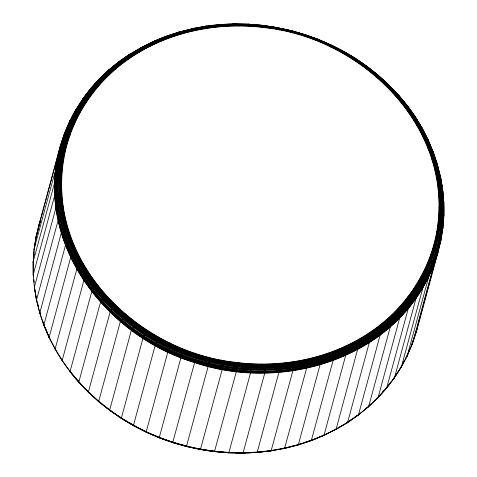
<?xml version="1.0" encoding="UTF-8"?>
<svg xmlns="http://www.w3.org/2000/svg" width="477" height="477" viewBox="0 0 477 477"><rect width="100%" height="100%" fill="white"/><g stroke="black" fill="none" stroke-linecap="round" stroke-linejoin="round"><path stroke-width="0.72" d="M252.56 26.462L252.452 25.37L266.047 26.778L266.011 27.809C359.419 38.404 447.76 121.349 438.291 219.903C434.35 264.443 408.747 305.614 372.138 330.841C332.487 358.454 282.199 368.524 234.624 362.216C141.21 351.621 52.869 268.676 62.338 170.122C66.279 125.582 91.888 84.411 128.492 59.184C168.142 31.571 218.43 21.501 266.011 27.809M66.482 146.576L64.896 146.517L64.276 146.988L67.8 135.438L71.294 127.055C55.356 163.349 55.684 205.718 69.779 242.537C88.43 291.453 129.35 329.762 176.997 350.219C235.322 375.131 305.411 373.914 360.815 341.884C400.668 318.916 430.63 278.693 438.429 233.086L440.044 221.095L440.325 212.032M440.354 201.872L440.378 196.631L438.613 195.856M64.347 146.838C48.529 204.377 70.888 267.597 113.419 308.094C150.118 343.696 200.078 364.702 251.027 367.415L250.55 372.859L228.93 452.429L228.674 452.876L227.052 452.44M241.183 25.048C194.175 23.928 146.278 39.352 110.706 70.548C75.861 100.814 55.421 147.023 57.95 193.257C62.66 291.578 156.718 365.132 251.003 368.757C300.397 371.374 351.412 356.331 388.856 323.4C420.44 295.823 440.462 255.278 441.708 213.237C445.154 115.029 355.866 35.829 262.577 26.378L262.499 25.323C243.723 23.218 224.709 23.433 206.004 26.11L205.778 26.533M248.07 363.563L247.796 366.282L233.074 365.728L195.194 357.046L194.181 355.711L181.326 350.989L159.545 341.812L156.718 339.195L145.097 332.195L134.013 324.491L113.419 308.094L113.985 306.55L115.356 305.077M223.26 364.154L222.199 369.526L200.4 449.555L200.418 448.94M331.104 46.388C374.385 67.102 411.001 103.115 428.74 148.073C445.321 189.47 443.449 238.083 421.829 277.328C374.338 364.929 254.372 386.322 169.46 343.887C126.178 323.173 89.563 287.154 71.824 242.203C55.243 200.799 57.115 152.187 78.729 112.948C126.292 25.227 246.299 4.031 331.312 46.4L330.71 47.05M172.149 442.101L159.252 437.808L146.123 432.108L167.815 352.092L169.997 347.077M63.936 158.257L61.777 158.632L60.084 170.778L59.44 182.9L59.762 195.087L61.777 214.084L66.524 231.423L71.944 247.945L81.668 266.13L88.472 277.065L100.641 294.404L123.519 316.138L127.592 320.645L134.013 324.491L143.017 331.92L168.81 345.473L176.997 350.219L207.328 359.616L213.952 362.234L220.69 362.693L234.201 364.917L247.796 366.282L271.646 367.493L309.323 362.27L339.433 351.692L360.815 341.884L373.181 333.214L389.739 320.735L401.312 308.458L412.939 294.512L422.521 278.562L427.881 267.686L432.341 256.268L430.659 254.879M62.338 170.122L60.162 170.623C51.987 254.7 116.525 331.265 194.234 355.526C268.36 380.992 360.057 362.609 409.218 298.823L407.781 296.992M440.331 196.476L440.7 208.813L440.044 221.095L439.734 220.44L438.291 219.903M440.134 216.069L440.7 208.813M33.253 261.712L34.088 250.58M33.521 261.289L33.634 259.804M33.968 255.362L34.082 253.877M438.84 229.145L438.142 233.545L439.758 221.084M440.027 217.5L440.366 213.01L443.586 214.233L443.902 214.877L442.924 227.833L441.952 231.417M34.141 249.835L36.055 236.687L39.054 224.434L60.674 144.865L64.687 132.892L69.821 120.979L71.389 120.431L73.887 121.027L76.433 116.233L73.41 122.601M59.261 180.717L56.006 181.117L54.748 182.226L33.128 261.801L33.187 274.841L33.628 276.869M436.693 231.768L438.124 232.4L438.429 233.086L440.056 220.929M443.288 217.351L443.902 214.877M442.924 227.833L442.316 226.503L439.436 225.382M33.187 274.841L54.837 194.95L56.095 193.775L59.351 193.173M412.939 294.512L422.318 278.902L422.085 279.832L429.461 264.294L435.853 244.886L435.346 243.997L434.148 243.449M443.395 203.912L443.813 202.159L442.584 189.119L441.619 188.391L439.174 188.075L439.293 189.452M438.22 250.347L440.975 239.979L439.919 238.583L437.498 237.6L438.035 234.225L437.242 237.683M39.74 311.469L40.271 313.556L39.746 313.121L36.479 300.266L34.344 287.261L55.964 207.686L57.771 206.201L60.454 205.653M237.111 366.241L236.336 371.655L214.459 451.582C195.564 449.245 176.949 444.755 159.229 437.755L180.932 357.75L182.846 352.616M435.102 171.792L436.783 172.167L439.084 184.444L439.418 188.952M437.498 237.6L434.559 249.602L436.938 250.753L437.946 252.566L416.326 332.135L412.17 344.406L411.556 344.847M432.341 256.268L435.865 244.719M431.923 159.902L433.575 160.165L436.831 172.31L437.433 176.776M437.057 175.643L439.472 175.792L440.432 176.442L442.656 189.739L440.521 176.734L437.254 163.879L436.318 163.307L434.607 163.229C429.586 146.576 422.044 130.752 412.492 116.221L413.982 115.833L414.781 116.114L421.811 127.556L427.97 139.934L425.251 134.675M427.881 267.686L427.601 266.911L426.259 266.005M39.746 313.121L61.306 232.955L62.535 231.601L65.683 230.403M437.254 163.879L437.314 164.47L432.877 151.281L429.843 151.185M433.575 160.165L429.461 148.627L424.286 136.655L422.819 136.726M43.836 325.231L49.274 337.829L43.866 324.92L65.486 245.351L66.697 243.938L69.779 242.537M427.827 148.198L429.437 148.341L431.584 155.58M416.284 289.02L416.039 288.197L414.787 287.112M432.877 151.281L433.134 152.08L427.726 139.171L421.626 127.371L418.8 127.705M113.669 307.17L104.511 297.636L89.396 279.719L88.472 277.065L79.802 264.175L70.668 243.252L65.915 231.19L61.056 207.274L59.565 196.798L59.762 195.087C57.777 170.838 62.875 146.511 72.248 124.193L72.85 123.776L74.37 124.02M439.055 226.969L439.269 224.786M234.624 362.216L234.201 364.917L233.074 365.728M389.739 320.735L401.312 308.458L402.123 308.196L409.218 298.823M49.083 337.627L70.65 257.497L71.836 256.024L74.835 254.432M424.286 136.655L426.42 142.42M76.708 115.649L77.679 113.168L84.035 102.597L85.842 102.913M401.312 308.458L399.97 306.347M43.866 324.92L49.03 337.066L55.66 349.748L55.147 348.902L76.767 269.326L77.924 267.8L80.828 266.023M421.626 127.371L424.572 133.357M416.94 125.558L418.478 125.594L411.418 114.414L410.202 114.742M318.332 41.594L318.833 40.646L305.93 36.061L305.608 36.926M62.66 361.149L62.183 360.356L83.803 280.78L84.924 279.2L87.72 277.238M403.345 103.759L404.705 105.393L406.708 104.958L414.781 116.114L420.744 126.292M413.076 117.372L411.639 114.546L404.013 104.034L395.606 93.987L394.336 94.386M326.632 353.69L327.341 357.094L339.433 351.692L344.561 350.273L362.484 340.119L373.181 333.214L375.924 332.004L383.252 325.612L382.101 323.317M317.229 40.098L317.748 39.192L330.871 45.065L317.748 39.192C299.967 32.317 281.37 27.612 262.439 25.353L258.814 25.203M79.576 382.548L79.027 382.53L70.131 371.887L70.107 371.374L91.727 291.799L93.271 289.694L95.478 288.03M402.66 104.332L403.936 103.956L405.963 107.331M373.181 333.214L372.138 330.841M276.457 28.99L276.6 27.445L276.421 27.899M395.606 93.987L396.363 95.37M398.134 95.108L398.122 94.601L388.445 84.53L386.698 85.252M351.215 346.29L350.404 343.78M385.273 84.954L386.394 84.399L390.311 89.205M388.576 85.139L388.576 84.65L378.172 75.193L376.574 76.052M34.046 249.495L36.055 236.687L60.674 144.865L64.83 132.594L66.428 131.962L68.998 132.403M34.261 249.101L36.002 238.106M196.053 357.327L172.698 442.555L186.459 446.484L189.274 446.848M290.338 31.476L290.559 30.474L304.302 34.445L317.754 39.406M339.433 351.692L338.742 349.128M440.945 240.313L442.954 227.505M70.065 371.666L78.824 382.184L88.376 392.148L99.019 401.819L98.721 401.223L120.341 321.647L123.501 317.265M375.53 76.076L376.556 75.444L377.623 76.779M279.379 30.015L279.522 28.954L266.029 26.736L252.416 25.382M98.673 401.503L109.954 410.482L109.71 409.928L131.33 330.358L134.264 325.791M364.213 66.267L366.127 67.15L365.143 67.812M367.29 67.072L367.046 66.518L365.776 67.49M221.25 360.016L220.69 362.693M247.796 366.282L252.375 367.481L274.949 366.402L288.37 365.161L290.696 365.746L301.595 363.057L301.303 360.373M342.683 53.263L343.404 52.416L355.031 59.685L350.136 56.733M121.987 418.096L121.283 418.389L142.945 338.36L145.64 333.632M305.93 36.061L292.86 32.042L279.504 28.972L265.922 26.956M288.37 365.161L288.215 362.454M348.914 55.994L343.404 52.416M343.494 51.808L343.482 51.289L342.689 52.065M434.994 248.07L436.944 239.066M435.853 244.886L438.441 232.919M64.633 145.658L61.777 158.632M261.402 366.777L261.533 364.058M38.941 225.854L36.121 237.373L40.205 221.256M416.797 329.106L411.913 344.656L407.221 355.574M415.55 332.916L416.177 332.439L419.182 320.192L418.919 320.466M440.975 239.979L437.946 252.566L433.933 264.532L412.313 344.108L407.179 356.021L405.176 359.062M209.546 361.178L186.459 446.484M292.604 33.056L292.866 32.025L294.166 32.776M208.032 356.969L207.328 359.616M62.541 140.781L64.83 132.594M69.093 123.43L69.821 120.979M75.241 111.511C75.032 108.738 78.145 109.03 79.719 110.05L78.759 111.851M305.662 442.06L310.432 440.492L310.95 440.742L324.038 435.107L345.658 355.538L345.33 352.962L344.173 350.452C315.058 363.492 282.831 368.989 251.027 367.415M336.124 429.115L323.251 435.543L336.124 429.115L357.78 348.723L356.015 344.579L344.173 350.452M358.507 414.746L347.638 422.318L335.277 429.574L347.316 422.771L358.507 414.746L380.127 335.176L379.549 332.749L377.933 330.513L367.284 337.925L356.015 344.579M387.896 322.386L397.12 313.592L399.315 316.132L399.72 317.897L378.1 397.472L368.041 407.024L368.679 406.452L390.299 326.876L389.942 325.07L387.896 322.386L377.933 330.513M368.333 406.923L377.963 397.758L386.716 387.855L408.336 308.285L407.549 306.061L405.563 304.171L397.12 313.592M377.051 398.086L386.579 388.141L394.485 377.653L416.105 298.083L415.264 295.931L413.171 294.184L405.563 304.171M392.917 379.436L394.348 377.945L401.366 366.926L422.986 287.351L422.759 286.182L421.632 284.835L419.909 283.672L413.171 294.184M407.179 356.021L428.936 276.147L433.933 264.532L437.969 252.226M419.522 319.167L421.078 313.431M421.471 312L422.056 309.847M422.443 308.41L423.027 306.264M423.809 303.396L425.365 297.66M425.752 296.223L427.314 290.493M427.702 289.056L428.286 286.91M428.674 285.473L429.652 281.889M430.039 280.452L431.596 274.722M431.989 273.285L432.573 271.133M432.961 269.702L433.933 266.118M434.326 264.681L435.883 258.951M436.27 257.514L437.832 251.778M194.181 355.711L195.021 353.105M77.679 113.168L72.248 124.193L77.805 112.977L82.247 106.097M290.541 30.516L287.697 30.063M64.276 146.988L67.871 135.283L69.97 135.146M168.81 345.473L169.919 342.975M156.718 339.195L157.953 336.762M40.706 219.509L39.054 224.434L39.329 225.508M39.12 225.132L40.295 221.62M419.909 283.672L425.74 272.701L430.63 261.324L434.559 249.602M411.788 344.15L412.963 340.638M238.727 25.096L239.096 25.973M134.013 324.491L135.486 322.213M422.085 279.832L422.497 278.192L420.958 276.767M123.519 316.138L125.099 313.949M238.87 24.876L225.18 25.472L233.02 25.257M303.927 35.358L304.302 34.445M211.758 26.712L212.098 26.64L212.414 27.571M270.519 450.616L270.996 450.89L271.222 450.467L292.842 370.897L292.449 365.495M200.018 28.698L198.587 28.686L199.326 29.652M96.104 287.583L97.976 285.693M72.319 124.044L67.871 135.283M88.472 277.065L90.427 275.289M186.501 32.579L185.696 31.565L198.921 28.739M284.149 448.136L284.548 448.422L298.125 444.987L298.381 444.558L320.001 364.988L319.87 362.347L319.047 359.712M172.698 442.602L176.919 443.509M175.834 34.887L172.996 35.435L173.998 36.335M75.724 254.843L77.811 253.299M159.443 40.909L160.838 39.967L173.169 35.334M71.58 126.387L73.887 121.027M70.668 243.252L72.802 241.827M406.571 356.432L407.746 353.707M408.622 351.662L409.206 350.303M182.297 348.431L181.326 350.989L176.997 350.219M161.888 40.897L160.838 39.967L149.062 45.363L145.753 47.539M143.613 49.143L142.057 47.581L140.995 47.611L140.876 47.885L153.749 41.457L166.294 36.324L167.487 37.671L161.983 39.925M63.31 219.408L65.528 218.233M127.55 55.946L129.947 54.157L132.338 55.803M358.376 415.026L347.053 422.843L347.638 422.318L369.258 342.742L369.001 340.858L367.284 337.925M61.056 207.274L61.682 206.654L63.298 206.231M126.942 58.659L127.407 58.403L128.492 59.184M129.947 54.157L118.493 62.254L126.345 56.787M59.762 195.087L60.668 194.377L62.016 194.169M111.385 71.55L117.044 66.035L118.529 66.708M111.731 71.341C110.932 70.656 109.096 69.159 108.321 70.548L119.107 61.706L121.695 63.214M109.287 73.375C106.031 75.652 108.017 73.255 109.233 74.883M378.1 397.472L377.432 398.068M71.598 126.417L72.802 123.871M108.667 70.077L99.037 79.242L90.421 88.859L82.515 99.347L90.654 88.65L92.359 88.668L94.064 89.551M100.665 83.678L99.001 83.171C93.617 88.74 88.084 97.374 84.035 102.597M416.177 332.439L416.326 332.135M412.17 344.406L412.313 344.108M427.893 267.514L422.539 278.389L416.302 288.841L409.2 299.001M69.678 121.277L75.777 109.782M76.022 109.555C47.157 157.696 49.179 220.547 77.155 268.605C104.874 317.479 154.304 352.086 208.419 365.65C266.518 380.342 331.73 370.76 380.133 334.371C421.263 304.022 446.633 253.15 443.711 201.843L442.734 201.038L440.277 200.555L440.08 198.354M76.767 115.601L78.443 112.447L77.542 113.896M400.984 366.95L401.682 365.632M402.379 364.321L403.083 363.003M403.781 361.691L404.478 360.373M406.923 356.259L400.978 367.445L407.322 355.723M248.589 25.716L248.326 24.124L248.07 24.571L246.651 24.542M329.911 46.126L330.835 44.832L343.547 51.361M77.608 113.311L83.91 102.71M161.226 40.056C91.28 67.138 45.685 144.448 64.204 218.609C81.012 292.568 148.073 347.53 220.994 361.357C296.348 377.349 384.265 347.506 422.067 277.542C457.55 214.704 437.713 132.242 386.137 84.417M97.833 85.001L99.001 83.171M79.218 111.201L79.999 109.954M83.493 104.344L84.656 102.472M85.818 100.599L86.599 99.353L84.87 102.018M157.571 340.739L155.126 345.616L133.506 425.192C134.275 427.35 130.316 422.24 129.362 422.872M292.836 32.126L305.995 35.954M75.634 110.074L82.891 98.834L84.125 98.661L86.456 99.544M80.112 109.436L81.305 107.581M82.491 105.727L83.678 103.873M394.157 377.712L394.92 376.52M395.683 375.333L398.73 370.575M399.493 369.389L400.638 367.606M394.109 378.166L401.366 366.926M83.457 104.219L84.667 102.34M85.878 100.462L86.689 99.21M232.472 24.094L234.159 23.85L234.547 24.923M242.638 452.84L242.942 453.12L243.133 452.709L264.753 373.133L264.938 367.689M83.845 102.859L91.113 92.621L92.854 93.033M146.451 329.834L145.097 332.195L143.017 331.92M256.793 452.405L257.258 452.053L278.878 372.477L278.771 367.046M88.937 96.288L87.225 98.53L89.038 96.241M91.071 93.48L91.924 92.359M386.03 388.481L387.318 386.781M388.177 385.654L391.623 381.129M386.346 388.35L394.485 377.653M95.37 88.227L96.276 87.082L95.394 88.072M354.178 60.191L355.007 59.41L366.127 67.15M103.521 79.17L102.501 80.136L100.885 79.152L99.258 79.045L90.284 89.145L90.654 88.65M99.568 78.932C57.073 121.319 43.985 188.755 66.243 244.296C89.539 305.214 146.063 349.605 208.562 365.102C270.703 380.92 341.353 368.542 390.162 325.6C432.21 289.533 452.411 230.343 440.217 176.18M96.563 86.581L90.922 92.872L91.113 92.621M193.513 30.099L192.285 28.608L206.308 26.175L207.012 27.642M284.548 448.422L306.574 368.393L306.538 365.728L305.9 363.045M382.769 391.706L383.723 390.645M377.742 397.955L386.716 387.855M133.453 425.639L146.165 432.168L158.131 437.004M360.815 341.884L362.484 340.119L361.554 337.674M192.452 28.578L178.726 32.168L192.642 28.662M354.703 59.226L355.633 58.528L367.32 66.601M107.659 74.293L98.817 83.415L103.032 79.444M107.808 74.239C65.593 113.079 49.137 176.389 66.905 230.91C85.27 290.272 136.136 335.903 194.389 355.019C253.221 374.683 321.683 368.399 373.133 332.558C420.607 300.516 448.088 241.064 438.929 184.152L437.331 183.794M176.943 34.559L180.318 33.45L179.066 31.971L165.841 36.3L153.081 41.618L166.294 36.324M297.475 444.755L297.934 445.029L311.159 440.7L323.919 435.382M108.959 69.976L98.9 79.528L99.258 79.045M368.721 406.028L371.321 403.548M125.326 60.191L126.405 59.172M149.319 45.363L137.638 51.754L149.319 45.363L150.225 46.245M107.486 74.531L117.187 65.987M383.252 325.612L392.643 317.342L391.396 315.142M113.419 308.094L111.451 310.032L110.044 312.286L88.424 391.861L88.424 392.35L98.828 401.807M108.452 70.268L118.827 61.789M358.68 414.364L359.801 413.446M363.176 410.691L367.678 407.024M354.548 417.369L357.893 415.294L368.679 406.452M368.548 406.732L357.893 415.294M116.877 66.267L127.246 58.391M106.299 295.639L104.511 297.636L100.641 294.404M104.058 298.334L101.971 300.14L100.486 302.323L78.866 381.892L78.878 382.399L88.555 392.47L89.062 392.44M118.624 61.974L129.684 54.229M130.263 54.193C67.185 92.341 38.548 175.435 66.697 243.938C93.45 313.866 163.492 361.351 236.723 369.633C307.498 378.726 385.643 348.997 422.473 285.735C458.999 225.591 444.797 144.704 397.74 94.416L396.095 95.048L399.72 99.407M346.737 422.807L347.936 421.972M349.742 420.72L352.747 418.627M117.443 65.886L119.721 64.371M121.426 63.238L122.565 62.481M127.007 58.522L137.925 51.498L139.075 52.351M138.08 51.516C80.75 83.809 47.891 154.333 63.936 218.752C79.689 288.168 139.982 341.258 207.596 358.621C274.859 376.818 353.439 360.338 401.097 307.587C446.663 259.214 452.303 181.588 418.204 125.32M129.488 54.408L141.425 47.378M129.362 54.682L141.723 47.426M335.575 429.622L347.512 422.592M127.568 58.301L131.944 55.791M140.995 47.611L153.481 41.398L155.103 42.739L157.166 41.893M155.103 42.739C92.61 69.129 49.542 137.567 59.756 205.712C68.449 273.19 120.359 329.243 182.596 353.218C246.078 378.422 323.048 372.62 378.392 331.026C429.843 293.921 453.842 223.886 434.607 163.229M323.519 435.602L336.005 429.389M148.973 45.452L161.077 39.973M173.419 35.465L160.695 40.181L148.913 45.583L150.959 44.874M83.696 264.467L81.668 266.13L79.802 264.175M309.323 362.27L314.558 360.099L327.192 356.307M154.292 41.35L165.68 36.461L179.28 32.054M158.543 41.332L160.606 40.485M324.038 435.107C250.604 468.193 159.682 453.126 98.721 401.223M310.706 440.676L322.589 435.811M160.755 40.044L173.288 35.37L185.893 31.589M166.252 36.508L178.619 32.442M168.166 37.45L172.889 35.894M271.646 367.493L274.949 366.402L274.937 363.683M298.161 444.528L301.565 443.407M160.695 40.181L165.465 38.72M172.996 35.435L185.786 31.548M172.936 35.572L186.006 31.685M181.707 33.098L183.788 32.567M284.358 448.338L297.72 444.946L311.32 440.539L333.053 360.695L332.821 358.084L331.831 355.502M298.274 444.832L284.852 448.237L270.692 450.825L257.526 452.321M68.706 230.123L66.524 231.423L65.915 231.19M185.625 31.643L198.82 28.638M301.595 363.057L314.558 360.099L314.128 357.446M206.004 26.11L206.308 26.175M425.418 139.111L427.04 138.944L427.917 139.373L433.164 151.769M192.285 28.608L206.147 26.08M192.768 28.9L194.211 28.638M270.853 450.92L284.715 448.392M198.653 28.608L211.937 26.491M198.587 28.686L212.015 26.539M198.533 28.823L212.098 26.64L225.466 25.406L238.959 25.031M62.57 218.084L59.917 218.8L58.122 220.38L36.502 299.95L37.105 301.035M205.879 26.265L220.207 24.595L220.738 26.086M210.184 26.032L211.657 25.865M271.121 450.735C219.396 458.272 165.28 446.341 121.271 418.21M256.924 452.494L270.996 450.89M211.871 26.503L225.341 25.251L225.693 26.342M211.806 26.581L225.4 25.299M234.261 23.945L220.207 24.595M222.067 24.577L229.497 24.232M227.917 24.571L229.407 24.5M247.802 452.601L251.492 452.429M245.697 452.917L235.298 452.911M247.175 452.846L256.054 452.434M242.841 453.15L257.049 452.47M225.227 25.341L238.917 24.923M70.131 371.887L70.882 372.102M234.058 23.88L248.398 24.22M233.957 24.029L236.795 24.083M246.025 24.261L250.997 24.542M243.395 25.09L252.25 25.508M228.537 452.566L230.761 452.607M232.323 452.852L214.459 451.582M228.674 452.876L242.942 453.12M61.694 182.113C58.951 181.94 59.154 184.712 59.303 179.513M238.822 24.887L252.488 25.418M238.774 24.965C257.002 25.245 275.181 27.588 292.83 32.162M243.02 25.251L250.181 25.514M248.243 24.154L262.541 25.418L276.618 27.535L290.547 30.558M253.842 24.786L256.68 25.025M253.722 25.633L262.577 26.378M215.914 451.498L218.144 451.683M221.113 451.94L223.337 452.124M214.501 451.677L228.757 452.846M60.185 168.345L56.948 168.548L55.696 169.591L34.076 249.167L33.193 262.451M438.935 207.912L440.653 208.652C440.48 262.35 408.562 313.037 362.502 339.713C316.293 367.117 259.029 372.811 207.441 359.199C151.692 344.585 101.202 306.86 75.921 254.485C54.271 210.512 53.907 156.223 77.799 113.049L79.671 113.258M263.781 25.716L275.086 27.422M202.498 449.578L203.9 449.787M205.307 449.996L207.412 450.318M208.813 450.526L210.22 450.735M212.325 451.057L213.726 451.266M200.4 449.555L214.561 451.647M266.637 27.076L268.772 27.427M270.191 27.66L271.616 27.893M273.035 28.131L274.46 28.364M275.879 28.596L277.304 28.829M62.129 156.122L58.921 156.128L57.675 157.118C38.577 248.899 108.911 337 194.419 362.556C279.647 391.414 388.475 361.178 428.936 276.147L428.394 274.585L425.74 272.701M49.572 337.972L49.96 338.056M276.505 27.63L286.295 29.759M397.74 94.416L398.122 94.601M190.663 447.146L194.139 447.903M197.609 448.654L200.394 449.262M186.453 446.442L200.382 449.465M65.069 144.12L62.451 143.839L60.823 144.561C32.639 239.633 104.69 335.552 194.527 362.186C283.553 392.744 398.981 357.076 433.963 264.192L432.961 262.63L430.63 261.324M291.185 30.868L304.272 34.6M178.291 443.902L180.342 444.486M181.707 444.88L183.758 445.464M305.25 35.96L292.8 32.257L279.522 28.954M304.26 34.475L317.771 39.245M308.243 36.312L311.618 37.516M314.987 38.72L317.014 39.442M172.74 442.525L159.318 437.743L146.123 432.108M305.972 35.966L318.845 40.67M318.803 40.891L305.942 36.169L307.945 37.045M317.682 39.257C343.989 49.691 368.28 65.152 388.624 84.852M318.833 40.646L331.348 46.18M318.797 40.676L331.348 46.269M318.737 40.766L331.205 46.257L343.44 52.542M331.503 45.387L343.553 51.534L355.633 58.528M135.14 426.199L145.086 431.274M146.266 432.114L133.638 425.669L121.516 418.448L109.656 410.208M331.276 46.18L343.44 52.452M331.95 46.734L337.042 49.375M338.318 50.037L343.41 52.679M39.657 312.84L43.926 325.499L44.433 325.886M374.892 74.74L376.609 75.736L365.871 67.156M343.482 51.289L355.717 58.611M123.632 419.456L124.902 420.219M126.178 420.976L128.086 422.115M121.283 418.389L133.518 425.711M343.345 52.434L355.061 59.547M343.255 52.506L354.828 59.488L366.115 67.382M356.343 59.214L366.73 66.369M359.956 62.016L361.793 63.28M365.46 65.808L366.682 66.649M112.012 411.633L108.47 409.01M113.83 412.885L116.865 414.978M118.081 415.813L121.724 418.323M109.68 410.399L121.367 418.472M345.211 53.925L346.409 54.754M354.936 59.422L366.139 67.245M367.218 66.512L378.327 75.497L367.344 66.792M377.701 75.318C301.404 8.866 172.948 4.591 100.391 78.991C67.823 112.065 51.48 160.147 57.771 206.201C63.513 250.365 87.947 290.761 121.677 319.328C198.044 385.672 326.429 390.019 398.999 315.601C431.566 282.527 447.909 234.445 441.619 188.391C435.877 144.227 411.442 103.831 377.712 75.265M372.03 72.444L373.169 73.345M99.288 401.735L102.156 404.007M106.174 407.191L107.319 408.103M98.709 401.7L109.782 410.488M366.08 67.102L376.615 75.497M365.99 67.108L376.633 75.599M376.46 75.438L386.483 84.56M376.329 75.479C389.733 87.011 401.706 100.188 411.657 114.814M379.239 78.472L380.306 79.438M383.502 82.348L385.637 84.286M98.745 401.246C84.823 389.298 72.444 375.578 62.183 360.356M406.708 104.958L414.853 116.346M388.23 84.501L398.176 94.816L406.893 105.626L400.901 98.429M390.085 86.713L391.092 87.762M392.1 88.811L396.119 93.009M386.287 84.387L395.636 94.094M79.26 382.584L87.768 391.456M395.415 93.897L404.043 104.147M397.973 94.47L406.869 105.113M398.593 95.662L399.976 97.32M77.745 380.348L78.663 381.451M70.542 372.114L78.347 381.481M34.32 287.577L34.63 288.162M403.81 103.92L411.675 114.665M407.728 106.788L410.226 110.265M411.061 111.427L413.982 115.488M404.705 105.393L406.869 108.398M407.734 109.603L411.192 114.414M62.147 360.654L70.292 372.042M411.55 114.462L418.478 125.594M414.608 115.947L421.883 127.8M55.147 348.902L62.272 360.517M55.117 349.2L62.392 361.053M421.352 132.046L424.023 136.41M413.786 118.654L414.495 119.936M418.347 125.379L424.423 136.881M49 337.37L55.374 349.629M424.381 136.756L429.479 148.472M45.285 327.902L46.144 329.917M46.716 331.259L47.569 333.274M48.141 334.615L49 336.631M429.336 148.228L433.623 160.302M433.074 151.501L437.343 164.16M43.043 321.778L44.2 325.201M39.686 312.53L44.122 325.719M442.584 189.119L443.783 202.481M434.815 166.085L436.813 172.471L433.474 160.045M437.045 163.641L440.498 177.05M37.808 303.819L38.333 305.906M39.776 312.662L36.502 299.95L34.344 287.261M438.196 181.063L439.073 184.599L436.676 172.042M437.6 178.613L437.85 179.644L437.642 178.207M34.749 288.865L36.783 300.82M439.037 184.289L440.366 196.792L440.062 196.929L440.134 202.01M439.538 192.207L439.657 193.584M33.879 279.689L34.129 282.515M34.38 285.335L34.565 287.452M33.217 274.519L34.416 287.881M439.538 190.401L439.77 193.304M440.378 196.631L440.688 208.974M440.289 212.253L440.319 214.215M443.813 202.159L443.872 215.199M440.277 200.555L440.289 202.015M33.456 269.111L33.503 275.456M33.128 261.801L33.289 275.157M61.64 170.086C52.136 268.998 140.798 352.247 234.547 362.878C282.301 369.21 332.773 359.103 372.567 331.396C409.308 306.073 435.006 264.747 438.965 220.052C448.463 121.134 359.801 37.892 266.053 27.261C218.299 20.928 167.826 31.035 128.033 58.743C91.292 84.065 65.599 125.385 61.64 170.086M61.986 170.086C52.5 268.825 141.007 351.919 234.589 362.538C282.253 368.858 332.636 358.77 372.358 331.11C409.033 305.835 434.684 264.586 438.637 219.963C448.124 121.23 359.616 38.13 266.035 27.517C218.371 21.197 167.987 31.285 128.265 58.945C91.59 84.22 65.939 125.469 61.986 170.086M58.122 168.292C45.887 271.318 139.159 358.77 236.908 368.268C286.576 374.123 338.932 362.431 379.215 332.165C413.01 306.926 436.61 268.038 441.368 225.931C453.603 122.905 360.332 35.453 262.583 25.955C212.915 20.1 160.558 31.792 120.276 62.058C86.48 87.297 62.881 126.184 58.122 168.292"/></g></svg>
